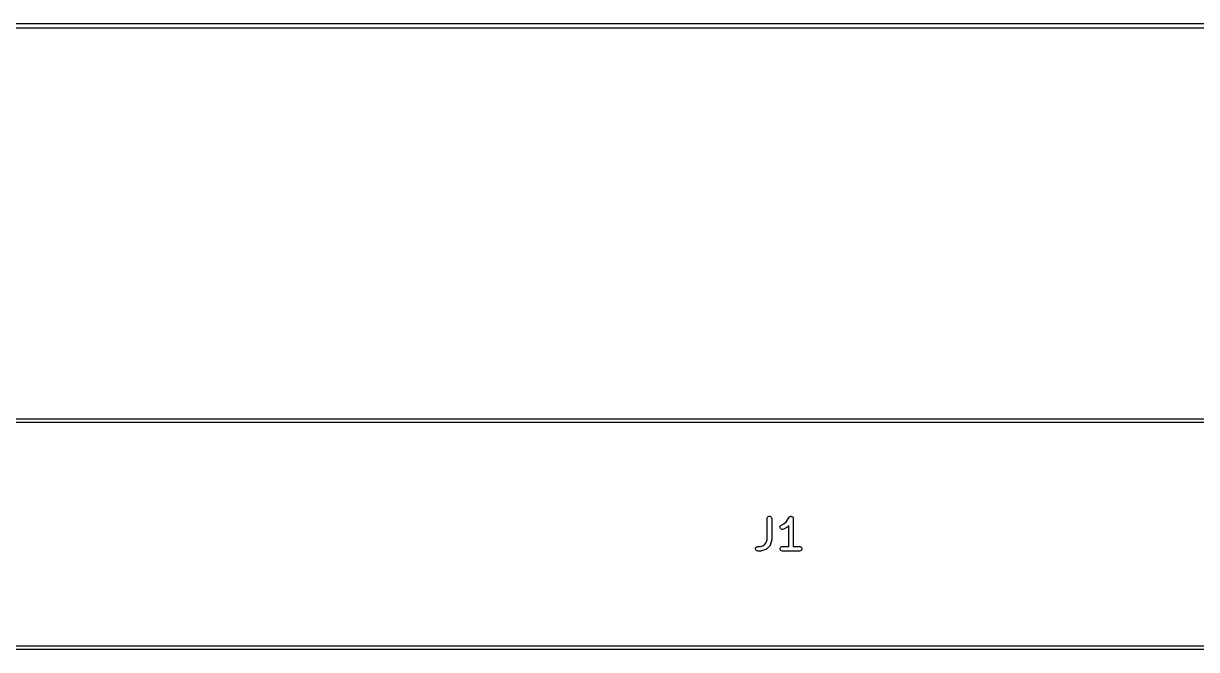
# Model space of a CAD drawing. Extents: x 70 to 225, y -126 to -70.
# Drawn here: x 108.91 to 147.7, y -90.42 to -69.72 of the extents above; entities that cross this region are included whole.
import ezdxf

# ---------------------------------------------------------------- set-up
doc = ezdxf.new("R2010")
doc.units = 0
doc.header["$MEASUREMENT"] = 0
doc.layers.add('BLACK', color=7, linetype='CONTINUOUS')

msp = doc.modelspace()

# ---------------------------------------------------------------- linework, layer by layer
at = {"layer": 'Black'}
for p, q in [((70.2, -69.725), (225.2, -69.725)), ((225.125, -69.875), (70.275, -69.875)), ((88.9913, -82.7973), (178.991, -82.7973)), ((178.931, -82.9173), (89.0513, -82.9173)), ((133.502, -86.0877), (133.506, -86.062)), ((133.502, -86.7898), (133.502, -86.0877)), ((133.506, -86.062), (133.519, -86.0394)), ((133.519, -86.0394), (133.539, -86.0227)), ((133.539, -86.0227), (133.564, -86.0138)), ((133.564, -86.0138), (133.59, -86.0138)), ((133.59, -86.0138), (133.614, -86.0227)), ((133.614, -86.0227), (133.634, -86.0394)), ((133.634, -86.0394), (133.647, -86.062)), ((133.647, -86.062), (133.652, -86.0877)), ((133.652, -86.0877), (133.652, -86.8019)), ((134.137, -86.1827), (134.229, -86.0461)), ((134.229, -86.0461), (134.231, -86.043)), ((134.231, -86.043), (134.234, -86.0394)), ((134.234, -86.0394), (134.24, -86.0337)), ((134.24, -86.0337), (134.247, -86.0272)), ((134.247, -86.0272), (134.25, -86.0254)), ((134.25, -86.0254), (134.254, -86.0227)), ((134.254, -86.0227), (134.262, -86.0196)), ((134.262, -86.0196), (134.27, -86.0157)), ((134.27, -86.0157), (134.274, -86.0152)), ((134.274, -86.0152), (134.278, -86.0138)), ((134.278, -86.0138), (134.287, -86.0138)), ((134.287, -86.0138), (134.296, -86.0128)), ((134.296, -86.0128), (134.3, -86.0138)), ((134.3, -86.0138), (134.304, -86.0138)), ((134.304, -86.0138), (134.312, -86.0169)), ((134.312, -86.0169), (134.321, -86.019)), ((134.321, -86.019), (134.325, -86.0213)), ((134.325, -86.0213), (134.329, -86.0227)), ((134.329, -86.0227), (134.335, -86.0285)), ((134.335, -86.0285), (134.343, -86.0334)), ((134.343, -86.0334), (134.345, -86.0368)), ((134.345, -86.0368), (134.348, -86.0394)), ((134.348, -86.0394), (134.353, -86.0472)), ((134.353, -86.0472), (134.358, -86.0544)), ((134.358, -86.0544), (134.359, -86.0584)), ((134.359, -86.0584), (134.361, -86.062)), ((134.361, -86.062), (134.363, -86.0708)), ((134.363, -86.0708), (134.366, -86.0794)), ((134.366, -86.0794), (134.365, -86.0836)), ((134.365, -86.0836), (134.366, -86.0877)), ((134.366, -86.0877), (134.366, -87.0127)), ((133.93, -86.3689), (133.936, -86.3435)), ((133.933, -86.3948), (133.93, -86.3689)), ((133.945, -86.418), (133.933, -86.3948)), ((133.936, -86.3435), (133.951, -86.3218)), ((133.964, -86.436), (133.945, -86.418)), ((133.951, -86.3218), (133.972, -86.3063)), ((133.988, -86.4463), (133.964, -86.436)), ((133.972, -86.3063), (134.056, -86.2641)), ((134.014, -86.4479), (133.988, -86.4463)), ((134.039, -86.4405), (134.014, -86.4479)), ((134.134, -86.3928), (134.039, -86.4405)), ((134.056, -86.2641), (134.137, -86.1827)), ((134.144, -86.3857), (134.134, -86.3928)), ((134.154, -86.3788), (134.144, -86.3857)), ((134.216, -86.3163), (134.154, -86.3788)), ((134.216, -87.0127), (134.216, -86.3163)), ((133.464, -86.9043), (133.502, -86.7898)), ((133.648, -86.8257), (133.6, -86.9685)), ((133.65, -86.8138), (133.648, -86.8257)), ((133.652, -86.8019), (133.65, -86.8138)), ((133.122, -87.0746), (133.131, -87.0502)), ((133.122, -87.1007), (133.122, -87.0746)), ((133.131, -87.1252), (133.122, -87.1007)), ((133.131, -87.0502), (133.148, -87.0302)), ((133.148, -87.1451), (133.131, -87.1252)), ((133.148, -87.0302), (133.17, -87.0172)), ((133.17, -87.1581), (133.148, -87.1451)), ((133.17, -87.0172), (133.196, -87.0127)), ((133.196, -87.1627), (133.17, -87.1581)), ((133.196, -87.0127), (133.279, -87.0127)), ((133.291, -87.1627), (133.196, -87.1627)), ((133.279, -87.0127), (133.393, -86.9745)), ((133.303, -87.1606), (133.291, -87.1627)), ((133.315, -87.1588), (133.303, -87.1606)), ((133.458, -87.1112), (133.315, -87.1588)), ((133.393, -86.9745), (133.464, -86.9043)), ((133.461, -87.1091), (133.458, -87.1112)), ((133.466, -87.108), (133.461, -87.1091)), ((133.473, -87.103), (133.466, -87.108)), ((133.481, -87.0988), (133.473, -87.103)), ((133.483, -87.0955), (133.481, -87.0988)), ((133.487, -87.0931), (133.483, -87.0955)), ((133.582, -86.9978), (133.487, -87.0931)), ((133.585, -86.9943), (133.582, -86.9978)), ((133.588, -86.9914), (133.585, -86.9943)), ((133.592, -86.9837), (133.588, -86.9914)), ((133.597, -86.9765), (133.592, -86.9837)), ((133.598, -86.9723), (133.597, -86.9765)), ((133.6, -86.9685), (133.598, -86.9723)), ((133.931, -87.0746), (133.94, -87.0502)), ((133.931, -87.1007), (133.931, -87.0746)), ((133.94, -87.1252), (133.931, -87.1007)), ((133.94, -87.0502), (133.957, -87.0302)), ((133.957, -87.1451), (133.94, -87.1252)), ((133.957, -87.0302), (133.98, -87.0172)), ((133.98, -87.1581), (133.957, -87.1451)), ((133.98, -87.0172), (134.005, -87.0127)), ((134.005, -87.1627), (133.98, -87.1581)), ((134.005, -87.0127), (134.216, -87.0127)), ((134.577, -87.1627), (134.005, -87.1627)), ((134.366, -87.0127), (134.577, -87.0127)), ((134.577, -87.0127), (134.602, -87.0172)), ((134.602, -87.1581), (134.577, -87.1627)), ((134.602, -87.0172), (134.625, -87.0302)), ((134.625, -87.1451), (134.602, -87.1581)), ((134.625, -87.0302), (134.642, -87.0502)), ((134.642, -87.1252), (134.625, -87.1451)), ((134.642, -87.0502), (134.651, -87.0746)), ((134.651, -87.1007), (134.642, -87.1252)), ((134.651, -87.0746), (134.651, -87.1007)), ((89.0513, -90.2973), (176.431, -90.2973)), ((178.991, -90.4173), (88.9913, -90.4173))]:
    msp.add_line(p, q, dxfattribs=at)

doc.saveas('drawing.dxf')
